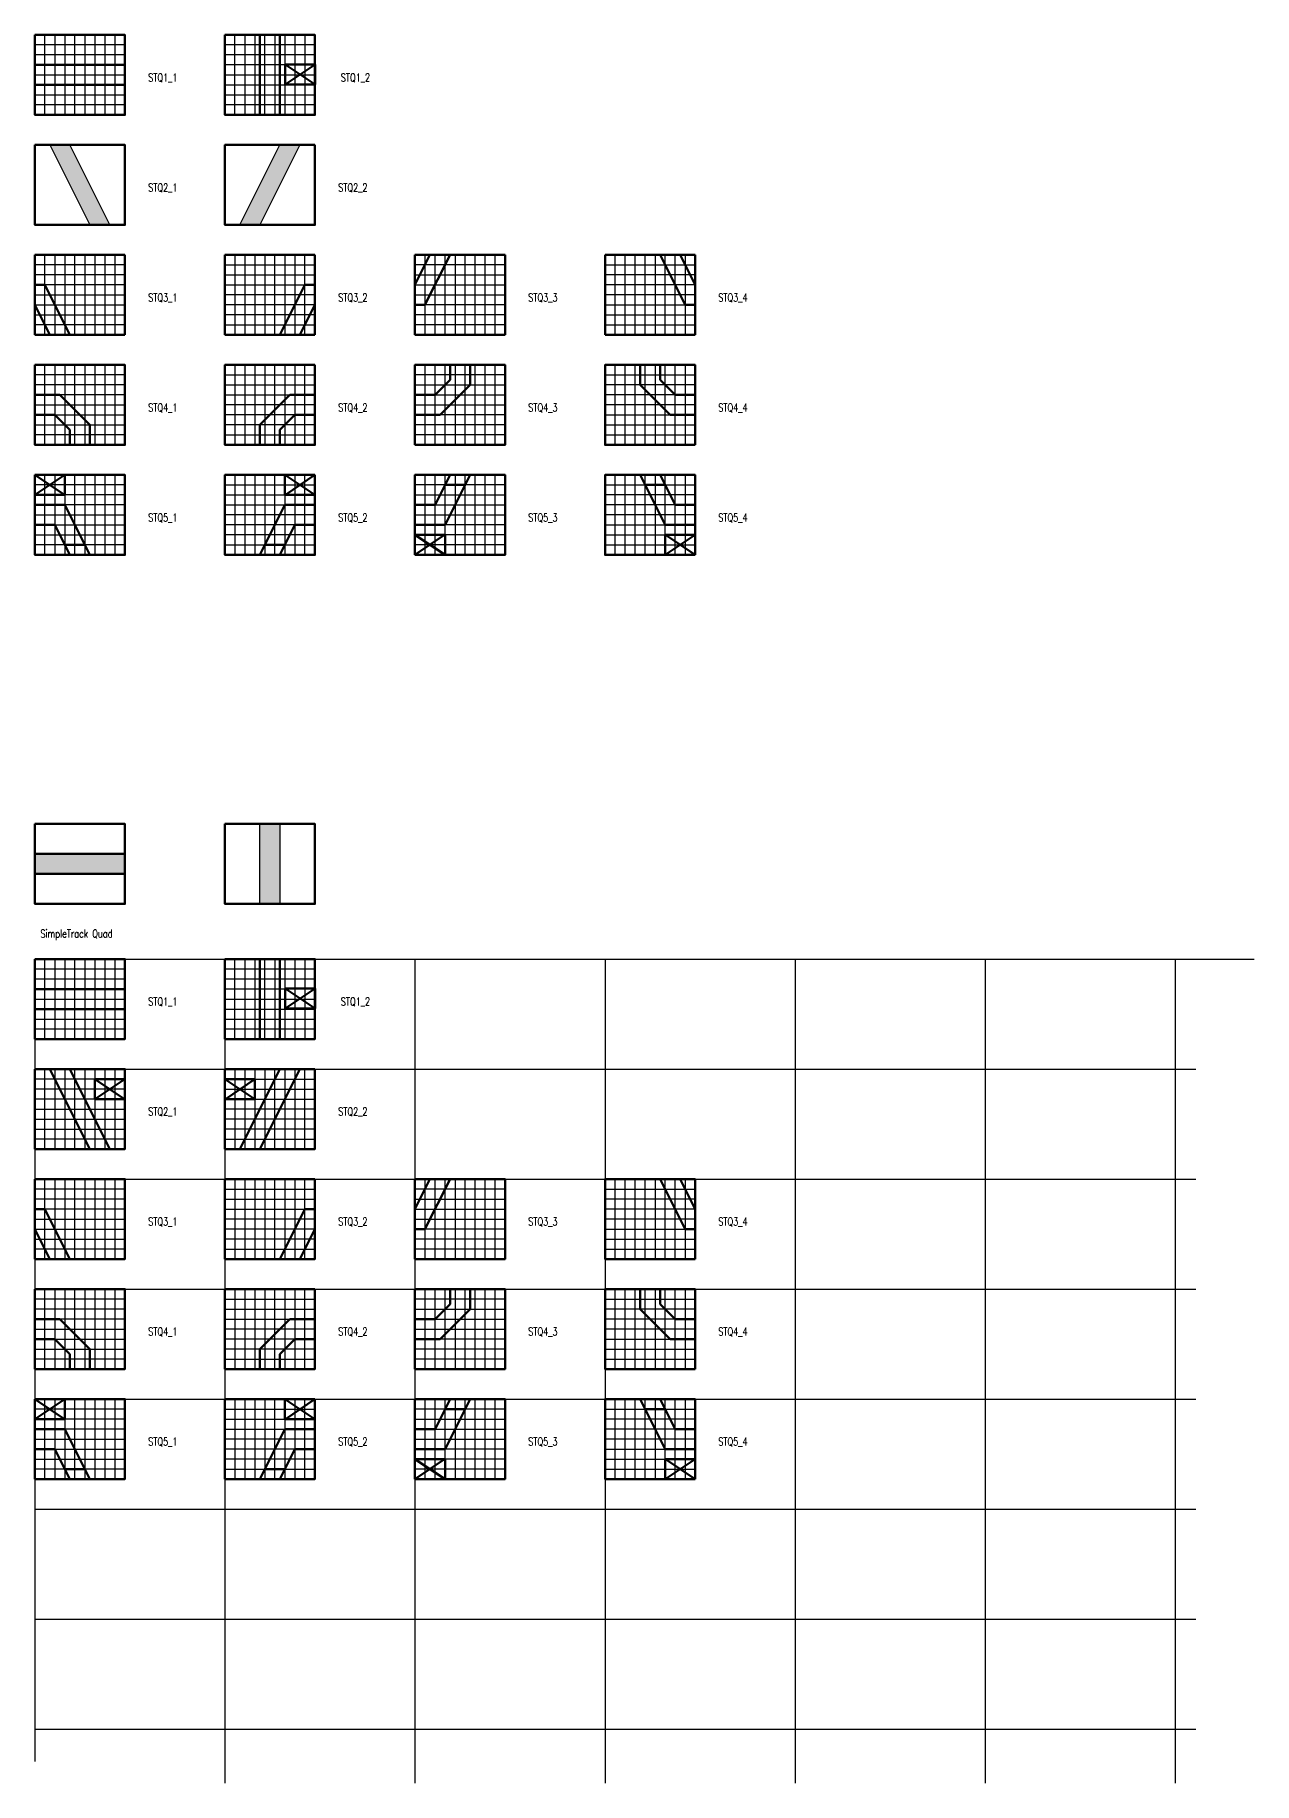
# Model space of a CAD drawing. Header units: millimetres. Extents: x -293 to 3681, y -117 to 2715.
# Drawn here: x 952 to 2171, y 968 to 2715 of the extents above; entities that cross this region are included whole.
import ezdxf

# ---------------------------------------------------------------- set-up
doc = ezdxf.new("R2010")
doc.units = ezdxf.units.MM
doc.styles.add('RUSS13', font='simplex_mir.shx', dxfattribs={"width": 0.75})

# ---------------------------------------------------------------- blocks, each defined once
blk = doc.blocks.new('A$C298E6892')
for p, q in [((40, -80), (40, 0)), ((40, 0), (40, -80)), ((40, -80), (40, 0)), ((50, -80), (50, 0)), ((60, 0), (60, -80)), ((70, 0), (70, -80)), ((80, -80), (80, 0)), ((90, 0), (90, -80)), ((110, 0), (110, -80)), ((120, 0), (120, -80)), ((130, 0), (130, -80)), ((130, 0), (130, -80)), ((130, -10), (40, -10)), ((100, 0), (100, -80)), ((130, -20), (40, -20)), ((130, -30), (40, -30)), ((40, -40), (130, -40)), ((40, -50), (130, -50)), ((40, -60), (130, -60)), ((130, -70), (40, -70))]:
    blk.add_line(p, q)
at = {"lineweight": 50}
blk.add_lwpolyline([(40, 0), (130, 0), (130, -80), (40, -80)], close=True, dxfattribs=at)
blk = doc.blocks.new('A$C3C931827')
at = {"color": 3, "lineweight": 50}
for p, q in [((35, 0), (35, -80)), ((55, 0), (55, -80))]:
    blk.add_line(p, q, dxfattribs=at)
blk.add_blockref('A$C298E6892', (-40, 0), dxfattribs=at)
blk = doc.blocks.new('A$C4FB63B6B')
at = {"color": 3, "lineweight": 50}
for p, q in [((15, 0), (55, -80)), ((15, 0), (35, 0)), ((75, -80), (35, 0)), ((55, -80), (75, -80))]:
    blk.add_line(p, q, dxfattribs=at)
blk.add_blockref('A$C298E6892', (-40, 0), dxfattribs=at)
blk = doc.blocks.new('A$C49DB1A64')
at = {"color": 3, "lineweight": 50}
for p, q in [((0, -30), (25, -30)), ((55, -60), (25, -30)), ((20, -50), (0, -50)), ((20, -50), (35, -65)), ((35, -80), (35, -65)), ((55, -80), (55, -60))]:
    blk.add_line(p, q, dxfattribs=at)
blk.add_blockref('A$C298E6892', (-40, 0), dxfattribs=at)
blk = doc.blocks.new('A$C2F2D6CA8')
at = {"color": 1, "lineweight": 50}
for p, q in [((0, 0), (5, -10)), ((0, 0), (20, 0)), ((25, -10), (20, 0)), ((5, -10), (25, -10))]:
    blk.add_line(p, q, dxfattribs=at)
blk = doc.blocks.new('A$C25D260F0')
at = {"color": 2, "lineweight": 50}
for p, q in [((0, 0), (29.5, -20)), ((30, 0), (0, -20))]:
    blk.add_line(p, q, dxfattribs=at)
at = {"color": 3, "lineweight": 50}
for p, q in [((0, -30), (30, -30)), ((35, -40), (30, -30)), ((90, -30), (90, -50)), ((20, -50), (0, -50)), ((20, -50), (30, -70)), ((40, -50), (35, -40)), ((50, -70), (40, -50)), ((25, -80), (45, -80)), ((30, -70), (50, -70))]:
    blk.add_line(p, q, dxfattribs=at)
at = {"color": 5, "lineweight": 50}
blk.add_line((35, -80), (55, -80), dxfattribs=at)
at = {"color": 2, "lineweight": 50}
blk.add_lwpolyline([(0, 0), (30, 0), (30, -20), (0, -20)], close=True, dxfattribs=at)
at = {"color": 3, "lineweight": 50}
for name, p in [('A$C298E6892', (-40, 0)), ('A$C2F2D6CA8', (30, -70))]:
    blk.add_blockref(name, p, dxfattribs=at)
blk = doc.blocks.new('A$C2C586639')
at = {"color": 3, "lineweight": 50}
blk.add_lwpolyline([(0, -30), (90, -30), (90, -50), (0, -50)], close=True, dxfattribs=at)
blk.add_blockref('A$C298E6892', (-40, 0), dxfattribs=at)

msp = doc.modelspace()

# ---------------------------------------------------------------- hatches: boundary and pattern name
for points in [[(986.9, 2605.4), (966.9, 2605.4), (1006.9, 2525.4), (1026.9, 2525.4)], [(1216.9, 2605.4), (1196.9, 2605.4), (1156.9, 2525.4), (1176.9, 2525.4)], [(1196.9, 1926.5), (1176.9, 1926.5), (1176.9, 1846.5), (1196.9, 1846.5)], [(1041.9, 1896.5), (951.9, 1896.5), (951.9, 1876.5), (1041.9, 1876.5)]]:
    msp.add_hatch(color=5).paths.add_polyline_path(points)

# ---------------------------------------------------------------- linework, layer by layer
for p, q in [((951.9, 2635.4), (951.9, 2715.4)), ((951.9, 2715.4), (951.9, 2635.4)), ((951.9, 2635.4), (951.9, 2715.4)), ((961.9, 2635.4), (961.9, 2715.4)), ((971.9, 2715.4), (971.9, 2635.4)), ((981.9, 2715.4), (981.9, 2635.4)), ((991.9, 2635.4), (991.9, 2715.4)), ((1001.9, 2715.4), (1001.9, 2635.4)), ((1011.9, 2715.4), (1011.9, 2635.4)), ((1021.9, 2715.4), (1021.9, 2635.4)), ((1031.9, 2715.4), (1031.9, 2635.4)), ((1041.9, 2715.4), (1041.9, 2635.4)), ((1041.9, 2715.4), (1041.9, 2635.4)), ((1141.9, 2635.4), (1141.9, 2715.4)), ((1141.9, 2715.4), (1141.9, 2635.4)), ((1141.9, 2635.4), (1141.9, 2715.4)), ((1151.9, 2635.4), (1151.9, 2715.4)), ((1161.9, 2715.4), (1161.9, 2635.4)), ((1171.9, 2715.4), (1171.9, 2635.4)), ((1181.9, 2635.4), (1181.9, 2715.4)), ((1191.9, 2715.4), (1191.9, 2635.4)), ((1201.9, 2715.4), (1201.9, 2635.4)), ((1211.9, 2715.4), (1211.9, 2635.4)), ((1221.9, 2715.4), (1221.9, 2635.4)), ((1231.9, 2715.4), (1231.9, 2635.4)), ((1231.9, 2715.4), (1231.9, 2635.4)), ((1041.9, 2705.4), (951.9, 2705.4)), ((1041.9, 2695.4), (951.9, 2695.4)), ((1231.9, 2705.4), (1141.9, 2705.4)), ((1231.9, 2695.4), (1141.9, 2695.4)), ((1041.9, 2685.4), (951.9, 2685.4)), ((951.9, 2675.4), (1041.9, 2675.4)), ((1231.9, 2685.4), (1141.9, 2685.4)), ((1141.9, 2675.4), (1231.9, 2675.4)), ((951.9, 2665.4), (1041.9, 2665.4)), ((1141.9, 2665.4), (1231.9, 2665.4)), ((951.9, 2655.4), (1041.9, 2655.4)), ((1041.9, 2645.4), (951.9, 2645.4)), ((1141.9, 2655.4), (1231.9, 2655.4)), ((1231.9, 2645.4), (1141.9, 2645.4)), ((951.9, 2525.4), (951.9, 2605.4)), ((951.9, 2605.4), (951.9, 2525.4)), ((951.9, 2525.4), (951.9, 2605.4)), ((1041.9, 2605.4), (1041.9, 2525.4)), ((1041.9, 2605.4), (1041.9, 2525.4)), ((1141.9, 2605.4), (1141.9, 2525.4)), ((1141.9, 2605.4), (1141.9, 2525.4)), ((1231.9, 2525.4), (1231.9, 2605.4)), ((1231.9, 2605.4), (1231.9, 2525.4)), ((1231.9, 2525.4), (1231.9, 2605.4)), ((951.9, 2415.4), (951.9, 2495.4)), ((951.9, 2495.4), (951.9, 2415.4)), ((951.9, 2415.4), (951.9, 2495.4)), ((1041.9, 2485.4), (951.9, 2485.4)), ((961.9, 2415.4), (961.9, 2495.4)), ((971.9, 2495.4), (971.9, 2415.4)), ((981.9, 2495.4), (981.9, 2415.4)), ((991.9, 2415.4), (991.9, 2495.4)), ((1001.9, 2495.4), (1001.9, 2415.4)), ((1011.9, 2495.4), (1011.9, 2415.4)), ((1021.9, 2495.4), (1021.9, 2415.4)), ((1031.9, 2495.4), (1031.9, 2415.4)), ((1041.9, 2495.4), (1041.9, 2415.4)), ((1041.9, 2495.4), (1041.9, 2415.4)), ((1141.9, 2495.4), (1141.9, 2415.4)), ((1141.9, 2495.4), (1141.9, 2415.4)), ((1141.9, 2485.4), (1231.9, 2485.4)), ((1151.9, 2495.4), (1151.9, 2415.4)), ((1161.9, 2495.4), (1161.9, 2415.4)), ((1171.9, 2495.4), (1171.9, 2415.4)), ((1181.9, 2495.4), (1181.9, 2415.4)), ((1191.9, 2415.4), (1191.9, 2495.4)), ((1201.9, 2495.4), (1201.9, 2415.4)), ((1211.9, 2495.4), (1211.9, 2415.4)), ((1221.9, 2415.4), (1221.9, 2495.4)), ((1231.9, 2415.4), (1231.9, 2495.4)), ((1231.9, 2495.4), (1231.9, 2415.4)), ((1231.9, 2415.4), (1231.9, 2495.4)), ((1331.9, 2495.4), (1331.9, 2415.4)), ((1331.9, 2415.4), (1331.9, 2495.4)), ((1331.9, 2495.4), (1331.9, 2415.4)), ((1421.9, 2485.4), (1331.9, 2485.4)), ((1341.9, 2495.4), (1341.9, 2415.4)), ((1351.9, 2415.4), (1351.9, 2495.4)), ((1361.9, 2415.4), (1361.9, 2495.4)), ((1371.9, 2495.4), (1371.9, 2415.4)), ((1381.9, 2415.4), (1381.9, 2495.4)), ((1391.9, 2415.4), (1391.9, 2495.4)), ((1401.9, 2415.4), (1401.9, 2495.4)), ((1411.9, 2415.4), (1411.9, 2495.4)), ((1421.9, 2415.4), (1421.9, 2495.4)), ((1421.9, 2415.4), (1421.9, 2495.4)), ((1521.9, 2415.4), (1521.9, 2495.4)), ((1521.9, 2415.4), (1521.9, 2495.4)), ((1521.9, 2485.4), (1611.9, 2485.4)), ((1531.9, 2415.4), (1531.9, 2495.4)), ((1541.9, 2415.4), (1541.9, 2495.4)), ((1551.9, 2415.4), (1551.9, 2495.4)), ((1561.9, 2415.4), (1561.9, 2495.4)), ((1571.9, 2495.4), (1571.9, 2415.4)), ((1581.9, 2415.4), (1581.9, 2495.4)), ((1591.9, 2415.4), (1591.9, 2495.4)), ((1601.9, 2495.4), (1601.9, 2415.4)), ((1611.9, 2495.4), (1611.9, 2415.4)), ((1611.9, 2415.4), (1611.9, 2495.4)), ((1611.9, 2495.4), (1611.9, 2415.4)), ((1041.9, 2475.4), (951.9, 2475.4)), ((1041.9, 2465.4), (951.9, 2465.4)), ((1141.9, 2475.4), (1231.9, 2475.4)), ((1141.9, 2465.4), (1231.9, 2465.4)), ((1331.9, 2475.4), (1421.9, 2475.4)), ((1331.9, 2465.4), (1421.9, 2465.4)), ((1611.9, 2475.4), (1521.9, 2475.4)), ((1611.9, 2465.4), (1521.9, 2465.4)), ((951.9, 2455.4), (1041.9, 2455.4)), ((1231.9, 2455.4), (1141.9, 2455.4)), ((1331.9, 2455.4), (1421.9, 2455.4)), ((1611.9, 2455.4), (1521.9, 2455.4)), ((951.9, 2445.4), (1041.9, 2445.4)), ((951.9, 2435.4), (1041.9, 2435.4)), ((1231.9, 2445.4), (1141.9, 2445.4)), ((1231.9, 2435.4), (1141.9, 2435.4)), ((1421.9, 2445.4), (1331.9, 2445.4)), ((1421.9, 2435.4), (1331.9, 2435.4)), ((1521.9, 2445.4), (1611.9, 2445.4)), ((1521.9, 2435.4), (1611.9, 2435.4)), ((1041.9, 2425.4), (951.9, 2425.4)), ((1141.9, 2425.4), (1231.9, 2425.4)), ((1421.9, 2425.4), (1331.9, 2425.4)), ((1521.9, 2425.4), (1611.9, 2425.4)), ((951.9, 2305.4), (951.9, 2385.4)), ((951.9, 2385.4), (951.9, 2305.4)), ((951.9, 2305.4), (951.9, 2385.4)), ((961.9, 2305.4), (961.9, 2385.4)), ((971.9, 2385.4), (971.9, 2305.4)), ((981.9, 2385.4), (981.9, 2305.4)), ((991.9, 2305.4), (991.9, 2385.4)), ((1001.9, 2385.4), (1001.9, 2305.4)), ((1011.9, 2385.4), (1011.9, 2305.4)), ((1021.9, 2385.4), (1021.9, 2305.4)), ((1031.9, 2385.4), (1031.9, 2305.4)), ((1041.9, 2385.4), (1041.9, 2305.4)), ((1041.9, 2385.4), (1041.9, 2305.4)), ((1141.9, 2385.4), (1141.9, 2305.4)), ((1141.9, 2385.4), (1141.9, 2305.4)), ((1151.9, 2385.4), (1151.9, 2305.4)), ((1161.9, 2385.4), (1161.9, 2305.4)), ((1171.9, 2385.4), (1171.9, 2305.4)), ((1181.9, 2385.4), (1181.9, 2305.4)), ((1191.9, 2305.4), (1191.9, 2385.4)), ((1201.9, 2385.4), (1201.9, 2305.4)), ((1211.9, 2385.4), (1211.9, 2305.4)), ((1221.9, 2305.4), (1221.9, 2385.4)), ((1231.9, 2305.4), (1231.9, 2385.4)), ((1231.9, 2385.4), (1231.9, 2305.4)), ((1231.9, 2305.4), (1231.9, 2385.4)), ((1331.9, 2385.4), (1331.9, 2305.4)), ((1331.9, 2305.4), (1331.9, 2385.4)), ((1331.9, 2385.4), (1331.9, 2305.4)), ((1341.9, 2385.4), (1341.9, 2305.4)), ((1351.9, 2305.4), (1351.9, 2385.4)), ((1361.9, 2305.4), (1361.9, 2385.4)), ((1371.9, 2385.4), (1371.9, 2305.4)), ((1381.9, 2305.4), (1381.9, 2385.4)), ((1391.9, 2305.4), (1391.9, 2385.4)), ((1401.9, 2305.4), (1401.9, 2385.4)), ((1411.9, 2305.4), (1411.9, 2385.4)), ((1421.9, 2305.4), (1421.9, 2385.4)), ((1421.9, 2305.4), (1421.9, 2385.4)), ((1521.9, 2305.4), (1521.9, 2385.4)), ((1521.9, 2305.4), (1521.9, 2385.4)), ((1531.9, 2305.4), (1531.9, 2385.4)), ((1541.9, 2305.4), (1541.9, 2385.4)), ((1551.9, 2305.4), (1551.9, 2385.4)), ((1561.9, 2305.4), (1561.9, 2385.4)), ((1571.9, 2385.4), (1571.9, 2305.4)), ((1581.9, 2305.4), (1581.9, 2385.4)), ((1591.9, 2305.4), (1591.9, 2385.4)), ((1601.9, 2385.4), (1601.9, 2305.4)), ((1611.9, 2385.4), (1611.9, 2305.4)), ((1611.9, 2305.4), (1611.9, 2385.4)), ((1611.9, 2385.4), (1611.9, 2305.4)), ((1041.9, 2375.4), (951.9, 2375.4)), ((1041.9, 2365.4), (951.9, 2365.4)), ((1141.9, 2375.4), (1231.9, 2375.4)), ((1141.9, 2365.4), (1231.9, 2365.4)), ((1421.9, 2375.4), (1331.9, 2375.4)), ((1331.9, 2365.4), (1421.9, 2365.4)), ((1521.9, 2375.4), (1611.9, 2375.4)), ((1611.9, 2365.4), (1521.9, 2365.4)), ((1041.9, 2355.4), (951.9, 2355.4)), ((951.9, 2345.4), (1041.9, 2345.4)), ((1141.9, 2355.4), (1231.9, 2355.4)), ((1231.9, 2345.4), (1141.9, 2345.4)), ((1331.9, 2355.4), (1421.9, 2355.4)), ((1331.9, 2345.4), (1421.9, 2345.4)), ((1611.9, 2355.4), (1521.9, 2355.4)), ((1611.9, 2345.4), (1521.9, 2345.4)), ((951.9, 2335.4), (1041.9, 2335.4)), ((951.9, 2325.4), (1041.9, 2325.4)), ((1231.9, 2335.4), (1141.9, 2335.4)), ((1231.9, 2325.4), (1141.9, 2325.4)), ((1421.9, 2335.4), (1331.9, 2335.4)), ((1421.9, 2325.4), (1331.9, 2325.4)), ((1521.9, 2335.4), (1611.9, 2335.4)), ((1521.9, 2325.4), (1611.9, 2325.4)), ((1041.9, 2315.4), (951.9, 2315.4)), ((1141.9, 2315.4), (1231.9, 2315.4)), ((1421.9, 2315.4), (1331.9, 2315.4)), ((1521.9, 2315.4), (1611.9, 2315.4)), ((951.9, 2195.4), (951.9, 2275.4)), ((951.9, 2275.4), (951.9, 2195.4)), ((951.9, 2195.4), (951.9, 2275.4)), ((961.9, 2195.4), (961.9, 2275.4)), ((971.9, 2275.4), (971.9, 2195.4)), ((981.9, 2275.4), (981.9, 2195.4)), ((991.9, 2195.4), (991.9, 2275.4)), ((1001.9, 2275.4), (1001.9, 2195.4)), ((1011.9, 2275.4), (1011.9, 2195.4)), ((1021.9, 2275.4), (1021.9, 2195.4)), ((1031.9, 2275.4), (1031.9, 2195.4)), ((1041.9, 2275.4), (1041.9, 2195.4)), ((1041.9, 2275.4), (1041.9, 2195.4)), ((1141.9, 2275.4), (1141.9, 2195.4)), ((1141.9, 2275.4), (1141.9, 2195.4)), ((1151.9, 2275.4), (1151.9, 2195.4)), ((1161.9, 2275.4), (1161.9, 2195.4)), ((1171.9, 2275.4), (1171.9, 2195.4)), ((1181.9, 2275.4), (1181.9, 2195.4)), ((1191.9, 2195.4), (1191.9, 2275.4)), ((1201.9, 2275.4), (1201.9, 2195.4)), ((1211.9, 2275.4), (1211.9, 2195.4)), ((1221.9, 2195.4), (1221.9, 2275.4)), ((1231.9, 2195.4), (1231.9, 2275.4)), ((1231.9, 2275.4), (1231.9, 2195.4)), ((1231.9, 2195.4), (1231.9, 2275.4)), ((1331.9, 2275.4), (1331.9, 2195.4)), ((1331.9, 2195.4), (1331.9, 2275.4)), ((1331.9, 2275.4), (1331.9, 2195.4)), ((1341.9, 2275.4), (1341.9, 2195.4)), ((1351.9, 2195.4), (1351.9, 2275.4)), ((1361.9, 2195.4), (1361.9, 2275.4)), ((1371.9, 2275.4), (1371.9, 2195.4)), ((1381.9, 2195.4), (1381.9, 2275.4)), ((1391.9, 2195.4), (1391.9, 2275.4)), ((1401.9, 2195.4), (1401.9, 2275.4)), ((1411.9, 2195.4), (1411.9, 2275.4)), ((1421.9, 2195.4), (1421.9, 2275.4)), ((1421.9, 2195.4), (1421.9, 2275.4)), ((1521.9, 2195.4), (1521.9, 2275.4)), ((1521.9, 2195.4), (1521.9, 2275.4)), ((1531.9, 2195.4), (1531.9, 2275.4)), ((1541.9, 2195.4), (1541.9, 2275.4)), ((1551.9, 2195.4), (1551.9, 2275.4)), ((1561.9, 2195.4), (1561.9, 2275.4)), ((1571.9, 2275.4), (1571.9, 2195.4)), ((1581.9, 2195.4), (1581.9, 2275.4)), ((1591.9, 2195.4), (1591.9, 2275.4)), ((1601.9, 2275.4), (1601.9, 2195.4)), ((1611.9, 2275.4), (1611.9, 2195.4)), ((1611.9, 2195.4), (1611.9, 2275.4)), ((1611.9, 2275.4), (1611.9, 2195.4)), ((1041.9, 2265.4), (951.9, 2265.4)), ((1041.9, 2255.4), (951.9, 2255.4)), ((1141.9, 2265.4), (1231.9, 2265.4)), ((1141.9, 2255.4), (1231.9, 2255.4)), ((1421.9, 2265.4), (1331.9, 2265.4)), ((1331.9, 2255.4), (1421.9, 2255.4)), ((1521.9, 2265.4), (1611.9, 2265.4)), ((1611.9, 2255.4), (1521.9, 2255.4)), ((1041.9, 2245.4), (951.9, 2245.4)), ((1141.9, 2245.4), (1231.9, 2245.4)), ((1331.9, 2245.4), (1421.9, 2245.4)), ((1611.9, 2245.4), (1521.9, 2245.4)), ((951.9, 2235.4), (1041.9, 2235.4)), ((951.9, 2225.4), (1041.9, 2225.4)), ((1231.9, 2235.4), (1141.9, 2235.4)), ((1231.9, 2225.4), (1141.9, 2225.4)), ((1331.9, 2235.4), (1421.9, 2235.4)), ((1421.9, 2225.4), (1331.9, 2225.4)), ((1611.9, 2235.4), (1521.9, 2235.4)), ((1521.9, 2225.4), (1611.9, 2225.4)), ((951.9, 2215.4), (1041.9, 2215.4)), ((1041.9, 2205.4), (951.9, 2205.4)), ((1231.9, 2215.4), (1141.9, 2215.4)), ((1141.9, 2205.4), (1231.9, 2205.4)), ((1421.9, 2215.4), (1331.9, 2215.4)), ((1421.9, 2205.4), (1331.9, 2205.4)), ((1521.9, 2215.4), (1611.9, 2215.4)), ((1521.9, 2205.4), (1611.9, 2205.4)), ((951.9, 1846.5), (951.9, 1926.5)), ((951.9, 1926.5), (951.9, 1846.5)), ((951.9, 1846.5), (951.9, 1926.5)), ((1041.9, 1926.5), (1041.9, 1846.5)), ((1041.9, 1926.5), (1041.9, 1846.5)), ((1141.9, 1846.5), (1141.9, 1926.5)), ((1141.9, 1926.5), (1141.9, 1846.5)), ((1141.9, 1846.5), (1141.9, 1926.5)), ((1231.9, 1926.5), (1231.9, 1846.5)), ((1231.9, 1926.5), (1231.9, 1846.5)), ((951.9, 1791.4), (951.9, 988.9)), ((951.9, 1791.4), (2170.8, 1791.4)), ((1041.9, 1791.4), (1141.9, 1791.4)), ((1141.9, 1791.4), (1141.9, 967.5)), ((1331.9, 1791.4), (1331.9, 967.5)), ((1521.9, 1791.4), (1521.9, 967.5)), ((1711.9, 1791.4), (1711.9, 967.5)), ((1901.9, 1791.4), (1901.9, 967.5)), ((2091.9, 1791.4), (2091.9, 967.5)), ((951.9, 1711.4), (951.9, 1681.4)), ((951.9, 1681.4), (2112.5, 1681.4)), ((951.9, 1571.4), (2112.5, 1571.4)), ((951.9, 1461.4), (2112.5, 1461.4)), ((951.9, 1351.4), (2112.5, 1351.4)), ((951.9, 1241.4), (2112.5, 1241.4)), ((951.9, 1131.4), (2112.5, 1131.4)), ((951.9, 1021.4), (2112.5, 1021.4))]:
    msp.add_line(p, q)
at = {"color": 3, "lineweight": 50}
for p, q in [((1176.9, 2715.4), (1176.9, 2635.4)), ((1196.9, 2715.4), (1196.9, 2635.4)), ((951.9, 2685.4), (1041.9, 2685.4)), ((951.9, 2665.4), (951.9, 2685.4)), ((1041.9, 2685.4), (1041.9, 2665.4)), ((1041.9, 2665.4), (951.9, 2665.4)), ((1346.9, 2495.4), (1331.9, 2465.4)), ((1341.9, 2445.4), (1366.9, 2495.4)), ((1601.9, 2445.4), (1576.9, 2495.4)), ((1596.9, 2495.4), (1611.9, 2465.4)), ((951.9, 2465.4), (961.9, 2465.4)), ((961.9, 2465.4), (986.9, 2415.4)), ((1221.9, 2465.4), (1196.9, 2415.4)), ((1231.9, 2465.4), (1221.9, 2465.4)), ((966.9, 2415.4), (951.9, 2445.4)), ((1216.9, 2415.4), (1231.9, 2445.4)), ((1331.9, 2445.4), (1341.9, 2445.4)), ((1611.9, 2445.4), (1601.9, 2445.4)), ((1366.9, 2385.4), (1366.9, 2370.4)), ((1386.9, 2385.4), (1386.9, 2365.4)), ((1556.9, 2385.4), (1556.9, 2365.4)), ((1576.9, 2385.4), (1576.9, 2370.4)), ((1351.9, 2355.4), (1366.9, 2370.4)), ((1386.9, 2365.4), (1356.9, 2335.4)), ((1556.9, 2365.4), (1586.9, 2335.4)), ((1591.9, 2355.4), (1576.9, 2370.4)), ((951.9, 2355.4), (976.9, 2355.4)), ((1006.9, 2325.4), (976.9, 2355.4)), ((1176.9, 2325.4), (1206.9, 2355.4)), ((1231.9, 2355.4), (1206.9, 2355.4)), ((1351.9, 2355.4), (1331.9, 2355.4)), ((1591.9, 2355.4), (1611.9, 2355.4)), ((971.9, 2335.4), (951.9, 2335.4)), ((971.9, 2335.4), (986.9, 2320.4)), ((1006.9, 2305.4), (1006.9, 2325.4)), ((1176.9, 2305.4), (1176.9, 2325.4)), ((1211.9, 2335.4), (1196.9, 2320.4)), ((1211.9, 2335.4), (1231.9, 2335.4)), ((1331.9, 2335.4), (1356.9, 2335.4)), ((1611.9, 2335.4), (1586.9, 2335.4)), ((986.9, 2305.4), (986.9, 2320.4)), ((1196.9, 2305.4), (1196.9, 2320.4)), ((1356.9, 2275.4), (1376.9, 2275.4)), ((1586.9, 2275.4), (1566.9, 2275.4)), ((1351.9, 2245.4), (1361.9, 2265.4)), ((1361.9, 2265.4), (1381.9, 2265.4)), ((1381.9, 2265.4), (1371.9, 2245.4)), ((1561.9, 2265.4), (1571.9, 2245.4)), ((1581.9, 2265.4), (1561.9, 2265.4)), ((1591.9, 2245.4), (1581.9, 2265.4)), ((951.9, 2245.4), (981.9, 2245.4)), ((986.9, 2235.4), (981.9, 2245.4)), ((1041.9, 2245.4), (1041.9, 2225.4)), ((1141.9, 2245.4), (1141.9, 2225.4)), ((1196.9, 2235.4), (1201.9, 2245.4)), ((1231.9, 2245.4), (1201.9, 2245.4)), ((1351.9, 2245.4), (1331.9, 2245.4)), ((1371.9, 2245.4), (1366.9, 2235.4)), ((1421.9, 2225.4), (1421.9, 2245.4)), ((1521.9, 2225.4), (1521.9, 2245.4)), ((1571.9, 2245.4), (1576.9, 2235.4)), ((1591.9, 2245.4), (1611.9, 2245.4)), ((971.9, 2225.4), (951.9, 2225.4)), ((971.9, 2225.4), (981.9, 2205.4)), ((991.9, 2225.4), (986.9, 2235.4)), ((1001.9, 2205.4), (991.9, 2225.4)), ((1181.9, 2205.4), (1191.9, 2225.4)), ((1191.9, 2225.4), (1196.9, 2235.4)), ((1211.9, 2225.4), (1201.9, 2205.4)), ((1211.9, 2225.4), (1231.9, 2225.4)), ((1331.9, 2225.4), (1361.9, 2225.4)), ((1366.9, 2235.4), (1361.9, 2225.4)), ((1576.9, 2235.4), (1581.9, 2225.4)), ((1611.9, 2225.4), (1581.9, 2225.4)), ((981.9, 2205.4), (1001.9, 2205.4)), ((1201.9, 2205.4), (1181.9, 2205.4)), ((976.9, 2195.4), (996.9, 2195.4)), ((1206.9, 2195.4), (1186.9, 2195.4)), ((1346.9, 1571.4), (1331.9, 1541.4)), ((1341.9, 1521.4), (1366.9, 1571.4)), ((1601.9, 1521.4), (1576.9, 1571.4)), ((1596.9, 1571.4), (1611.9, 1541.4)), ((951.9, 1541.4), (961.9, 1541.4)), ((961.9, 1541.4), (986.9, 1491.4)), ((1221.9, 1541.4), (1196.9, 1491.4)), ((1231.9, 1541.4), (1221.9, 1541.4)), ((966.9, 1491.4), (951.9, 1521.4)), ((1216.9, 1491.4), (1231.9, 1521.4)), ((1331.9, 1521.4), (1341.9, 1521.4)), ((1611.9, 1521.4), (1601.9, 1521.4))]:
    msp.add_line(p, q, dxfattribs=at)
at = {"color": 2, "lineweight": 50}
for p, q in [((1202, 2685.8), (1232, 2665.8)), ((1232, 2685.8), (1202, 2665.8)), ((1202, 2685.8), (1232, 2685.8)), ((1202, 2665.8), (1202, 2685.8)), ((1232, 2685.8), (1232, 2665.8)), ((1232, 2665.8), (1202, 2665.8)), ((951.9, 2275.4), (981.4, 2255.4)), ((981.9, 2275.4), (951.9, 2255.4)), ((951.9, 2275.4), (981.9, 2275.4)), ((951.9, 2255.4), (951.9, 2275.4)), ((981.9, 2275.4), (981.9, 2255.4)), ((1201.9, 2275.4), (1231.9, 2255.4)), ((1231.9, 2275.4), (1201.9, 2275.4)), ((1201.9, 2275.4), (1201.9, 2255.4)), ((1231.9, 2275.4), (1202.5, 2255.4)), ((1231.9, 2255.4), (1231.9, 2275.4)), ((981.9, 2255.4), (951.9, 2255.4)), ((1201.9, 2255.4), (1231.9, 2255.4)), ((1331.9, 2195.4), (1361.4, 2215.4)), ((1361.9, 2195.4), (1331.9, 2215.4)), ((1361.9, 2215.4), (1331.9, 2215.4)), ((1331.9, 2215.4), (1331.9, 2195.4)), ((1361.9, 2195.4), (1361.9, 2215.4)), ((1581.9, 2195.4), (1611.9, 2215.4)), ((1581.9, 2195.4), (1581.9, 2215.4)), ((1581.9, 2215.4), (1611.9, 2215.4)), ((1611.9, 2195.4), (1582.5, 2215.4)), ((1611.9, 2215.4), (1611.9, 2195.4)), ((1331.9, 2195.4), (1361.9, 2195.4)), ((1611.9, 2195.4), (1581.9, 2195.4)), ((1202, 1761.8), (1232, 1741.8)), ((1232, 1761.8), (1202, 1741.8)), ((1011.9, 1671.4), (1041.4, 1651.4)), ((1041.9, 1671.4), (1011.9, 1651.4)), ((1141.9, 1671.4), (1171.9, 1651.4)), ((1171.9, 1671.4), (1142.5, 1651.4))]:
    msp.add_line(p, q, dxfattribs=at)
at = {"color": 5}
for p, q in [((966.9, 2605.4), (1006.9, 2525.4)), ((966.9, 2605.4), (986.9, 2605.4)), ((1026.9, 2525.4), (986.9, 2605.4)), ((1156.9, 2525.4), (1196.9, 2605.4)), ((1216.9, 2605.4), (1176.9, 2525.4)), ((1216.9, 2605.4), (1196.9, 2605.4)), ((1006.9, 2525.4), (1026.9, 2525.4)), ((1176.9, 2525.4), (1156.9, 2525.4)), ((1041.9, 1896.5), (951.9, 1896.5)), ((951.9, 1876.5), (1041.9, 1876.5))]:
    msp.add_line(p, q, dxfattribs=at)
at = {"lineweight": 50}
for p, q in [((951.9, 2495.4), (1041.9, 2495.4)), ((951.9, 2415.4), (951.9, 2495.4)), ((1041.9, 2495.4), (1041.9, 2415.4)), ((1231.9, 2495.4), (1141.9, 2495.4)), ((1141.9, 2495.4), (1141.9, 2415.4)), ((1231.9, 2415.4), (1231.9, 2495.4)), ((1421.9, 2495.4), (1331.9, 2495.4)), ((1331.9, 2495.4), (1331.9, 2415.4)), ((1421.9, 2415.4), (1421.9, 2495.4)), ((1521.9, 2415.4), (1521.9, 2495.4)), ((1521.9, 2495.4), (1611.9, 2495.4)), ((1611.9, 2495.4), (1611.9, 2415.4)), ((1041.9, 2415.4), (951.9, 2415.4)), ((1141.9, 2415.4), (1231.9, 2415.4)), ((1331.9, 2415.4), (1421.9, 2415.4)), ((1611.9, 2415.4), (1521.9, 2415.4))]:
    msp.add_line(p, q, dxfattribs=at)
at = {"color": 1, "lineweight": 50}
for p, q in [((1361.9, 2265.4), (1366.9, 2275.4)), ((1366.9, 2275.4), (1386.9, 2275.4)), ((1386.9, 2275.4), (1381.9, 2265.4)), ((1556.9, 2275.4), (1561.9, 2265.4)), ((1576.9, 2275.4), (1556.9, 2275.4)), ((1581.9, 2265.4), (1576.9, 2275.4)), ((1361.9, 2265.4), (1381.9, 2265.4)), ((1581.9, 2265.4), (1561.9, 2265.4)), ((981.9, 2205.4), (986.9, 2195.4)), ((981.9, 2205.4), (1001.9, 2205.4)), ((1006.9, 2195.4), (1001.9, 2205.4)), ((1176.9, 2195.4), (1181.9, 2205.4)), ((1201.9, 2205.4), (1181.9, 2205.4)), ((1201.9, 2205.4), (1196.9, 2195.4)), ((986.9, 2195.4), (1006.9, 2195.4)), ((1196.9, 2195.4), (1176.9, 2195.4))]:
    msp.add_line(p, q, dxfattribs=at)
at = {"color": 5, "lineweight": 50}
for p, q in [((1366.9, 2275.4), (1386.9, 2275.4)), ((1576.9, 2275.4), (1556.9, 2275.4)), ((986.9, 2195.4), (1006.9, 2195.4)), ((1196.9, 2195.4), (1176.9, 2195.4))]:
    msp.add_line(p, q, dxfattribs=at)
at = {"lineweight": 50}
for points in [[(951.9, 2715.4), (1041.9, 2715.4), (1041.9, 2635.4), (951.9, 2635.4)], [(1141.9, 2715.4), (1231.9, 2715.4), (1231.9, 2635.4), (1141.9, 2635.4)], [(951.9, 2605.4), (1041.9, 2605.4), (1041.9, 2525.4), (951.9, 2525.4)], [(1231.9, 2605.4), (1141.9, 2605.4), (1141.9, 2525.4), (1231.9, 2525.4)], [(951.9, 2385.4), (1041.9, 2385.4), (1041.9, 2305.4), (951.9, 2305.4)], [(1231.9, 2385.4), (1141.9, 2385.4), (1141.9, 2305.4), (1231.9, 2305.4)], [(1331.9, 2305.4), (1421.9, 2305.4), (1421.9, 2385.4), (1331.9, 2385.4)], [(1611.9, 2305.4), (1521.9, 2305.4), (1521.9, 2385.4), (1611.9, 2385.4)], [(951.9, 2275.4), (1041.9, 2275.4), (1041.9, 2195.4), (951.9, 2195.4)], [(1231.9, 2275.4), (1141.9, 2275.4), (1141.9, 2195.4), (1231.9, 2195.4)], [(1331.9, 2195.4), (1421.9, 2195.4), (1421.9, 2275.4), (1331.9, 2275.4)], [(1611.9, 2195.4), (1521.9, 2195.4), (1521.9, 2275.4), (1611.9, 2275.4)], [(951.9, 1926.5), (1041.9, 1926.5), (1041.9, 1846.5), (951.9, 1846.5)], [(1141.9, 1926.5), (1231.9, 1926.5), (1231.9, 1846.5), (1141.9, 1846.5)]]:
    msp.add_lwpolyline(points, close=True, dxfattribs=at)
at = {"color": 5}
msp.add_lwpolyline([(1176.9, 1926.5), (1196.9, 1926.5), (1196.9, 1846.5), (1176.9, 1846.5)], close=True, dxfattribs=at)
at = {"color": 5, "lineweight": 50}
msp.add_lwpolyline([(951.9, 1896.5), (1041.9, 1896.5), (1041.9, 1876.5), (951.9, 1876.5)], close=True, dxfattribs=at)
at = {"color": 2, "lineweight": 50}
for points in [[(1202, 1761.8), (1232, 1761.8), (1232, 1741.8), (1202, 1741.8)], [(1011.9, 1671.4), (1041.9, 1671.4), (1041.9, 1651.4), (1011.9, 1651.4)], [(1171.9, 1671.4), (1141.9, 1671.4), (1141.9, 1651.4), (1171.9, 1651.4)]]:
    msp.add_lwpolyline(points, close=True, dxfattribs=at)

# ---------------------------------------------------------------- block references
for name, p in [('A$C2C586639', (951.9, 1791.4)), ('A$C49DB1A64', (951.9, 1461.4)), ('A$C25D260F0', (951.9, 1351.4))]:
    msp.add_blockref(name, p)
at = {"color": 3, "lineweight": 50}
for name, p in [('A$C3C931827', (1141.9, 1791.4)), ('A$C298E6892', (911.9, 1571.4))]:
    msp.add_blockref(name, p, dxfattribs=at)
at = {"color": 1, "lineweight": 50}
msp.add_blockref('A$C4FB63B6B', (951.9, 1681.4), dxfattribs=at)
at = {"color": 1, "lineweight": 50, "xscale": -1}
msp.add_blockref('A$C4FB63B6B', (1231.9, 1681.4), dxfattribs=at)
at = {"color": 3, "lineweight": 50, "xscale": -1}
msp.add_blockref('A$C298E6892', (1271.9, 1571.4), dxfattribs=at)
at = {"color": 3, "lineweight": 50, "xscale": -1, "rotation": 180}
msp.add_blockref('A$C298E6892', (1291.9, 1491.4), dxfattribs=at)
at = {"color": 3, "lineweight": 50, "rotation": 180}
msp.add_blockref('A$C298E6892', (1651.9, 1491.4), dxfattribs=at)
at = {"xscale": -1}
for name, p in [('A$C49DB1A64', (1231.9, 1461.4)), ('A$C25D260F0', (1231.9, 1351.4))]:
    msp.add_blockref(name, p, dxfattribs=at)
at = {"xscale": -1, "rotation": 180}
for name, p in [('A$C49DB1A64', (1331.9, 1381.4)), ('A$C25D260F0', (1331.9, 1271.4))]:
    msp.add_blockref(name, p, dxfattribs=at)
at = {"rotation": 180}
for name, p in [('A$C49DB1A64', (1611.9, 1381.4)), ('A$C25D260F0', (1611.9, 1271.4))]:
    msp.add_blockref(name, p, dxfattribs=at)

# ---------------------------------------------------------------- texts
at = {"style": 'RUSS13', "width": 0.75}
for s, p in [('STQ1_1', (1065.1, 2668.8)), ('STQ1_2', (1257.7, 2668.8)), ('STQ2_1', (1065.1, 2558.8)), ('STQ2_2', (1255.1, 2558.8)), ('STQ3_1', (1065.1, 2448.8)), ('STQ3_2', (1255.1, 2448.8)), ('STQ3_3', (1445.1, 2448.8)), ('STQ3_4', (1635.1, 2448.8)), ('STQ4_1', (1065.1, 2338.8)), ('STQ4_2', (1255.1, 2338.8)), ('STQ4_3', (1445.1, 2338.8)), ('STQ4_4', (1635.1, 2338.8)), ('STQ5_1', (1065.1, 2228.8)), ('STQ5_2', (1255.1, 2228.8)), ('STQ5_3', (1445.1, 2228.8)), ('STQ5_4', (1635.1, 2228.8))]:
    msp.add_text(s, height=8, dxfattribs=at).set_placement(p)
at = {"char_height": 8, "attachment_point": 1, "style": 'RUSS13'}
for s, insert, width in [('SimpleTrack Quad', (957.3, 1820.8), 115.805), ('STQ1_1', (1065.1, 1752.9), 49.271), ('STQ1_2', (1257.7, 1752.9), 51.349), ('STQ2_1', (1065.1, 1642.9), 49.271), ('STQ2_2', (1255.1, 1642.9), 49.271), ('STQ3_1', (1065.1, 1532.9), 49.271), ('STQ3_2', (1255.1, 1532.9), 49.271), ('STQ3_3', (1445.1, 1532.9), 49.271), ('STQ3_4', (1635.1, 1532.9), 49.271), ('STQ4_1', (1065.1, 1422.9), 49.271), ('STQ4_2', (1255.1, 1422.9), 49.271), ('STQ4_3', (1445.1, 1422.9), 49.271), ('STQ4_4', (1635.1, 1422.9), 49.271), ('STQ5_1', (1065.1, 1312.9), 49.271), ('STQ5_2', (1255.1, 1312.9), 49.271), ('STQ5_3', (1445.1, 1312.9), 49.271), ('STQ5_4', (1635.1, 1312.9), 49.271)]:
    msp.add_mtext(s, dxfattribs=dict(at, insert=insert, width=width))

doc.saveas('drawing.dxf')
